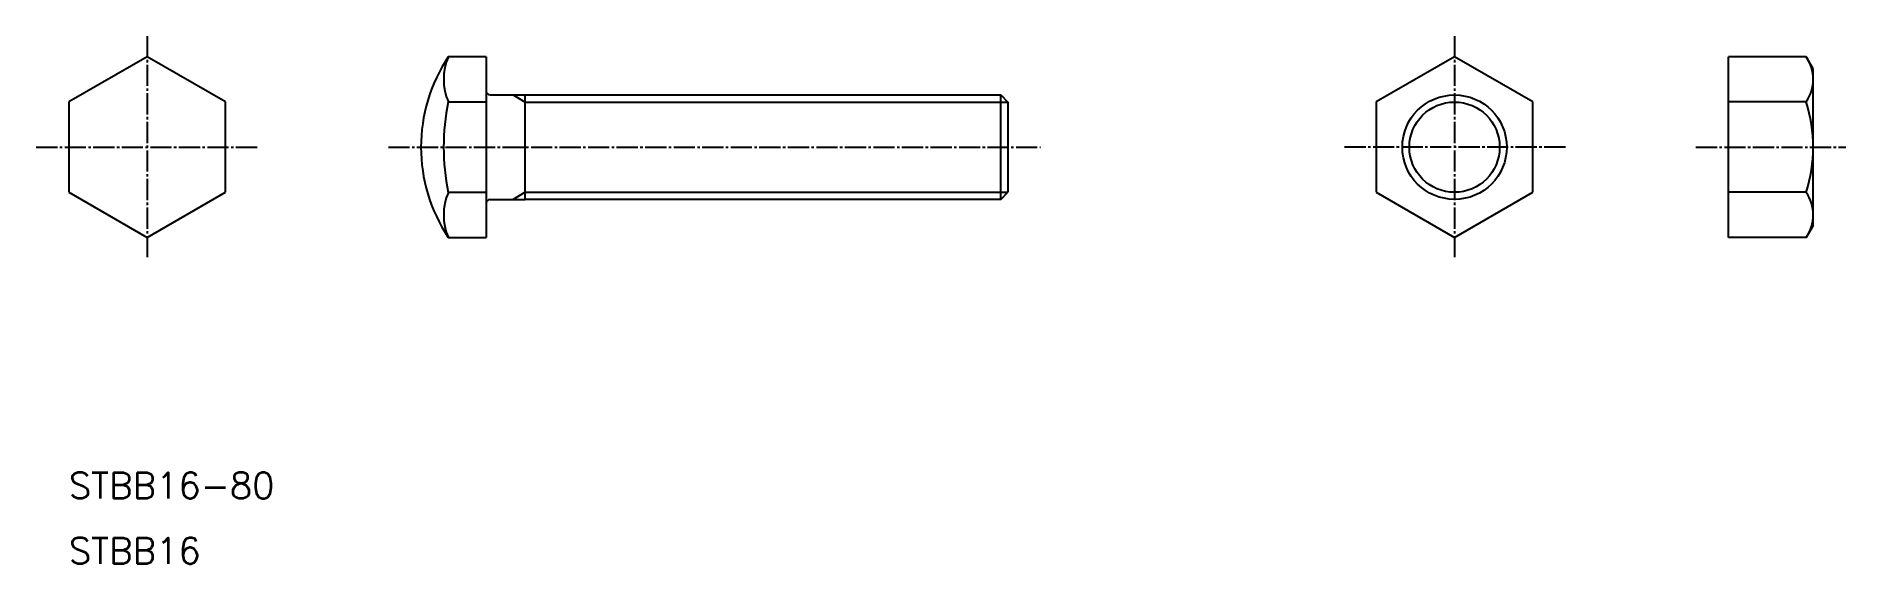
# Model space of a CAD drawing. Extents: x 72 to 349, y 40 to 121.
import ezdxf

# ---------------------------------------------------------------- set-up
doc = ezdxf.new("R2010")
doc.units = 0
doc.header["$LTSCALE"] = 0.25
doc.linetypes.add('CENTER', pattern=[17.5, 13, -1.5, 1.5, -1.5])
doc.layers.get('0').update_dxf_attribs({"linetype": 'CONTINUOUS'})
doc.layers.add('CENTER', color=1, linetype='CENTER')
doc.styles.get("Standard").update_dxf_attribs({"font": 'txt', "bigfont": 'BIGFONT'})

msp = doc.modelspace()

# ---------------------------------------------------------------- linework, layer by layer
at = {"color": 7, "linetype": 'CONTINUOUS'}
for p, q in [((89, 118.17), (77, 111.24)), ((101, 111.24), (89, 118.17)), ((141, 118.17), (135.19, 118.17)), ((141, 118.17), (141, 90.46)), ((289.48, 118.17), (277.48, 111.24)), ((301.48, 111.24), (289.48, 118.17)), ((331.48, 90.46), (331.48, 118.17)), ((343.41, 118.17), (331.48, 118.17)), ((344.48, 116.31), (343.41, 118.17)), ((344.48, 92.31), (344.48, 116.31)), ((77, 111.24), (77, 97.39)), ((101, 97.39), (101, 111.24)), ((135.19, 111.24), (141, 111.24)), ((141.6, 112.31), (147, 112.31)), ((147, 112.31), (219.92, 112.31)), ((147, 96.31), (147, 112.31)), ((219.92, 96.31), (219.92, 112.31)), ((219.92, 112.31), (221, 111.23)), ((221, 111.23), (221, 97.4)), ((277.48, 111.24), (277.48, 97.39)), ((301.48, 97.39), (301.48, 111.24)), ((343.41, 111.24), (331.48, 111.24)), ((77, 97.39), (89, 90.46)), ((89, 90.46), (101, 97.39)), ((135.19, 97.39), (141, 97.39)), ((219.92, 96.31), (221, 97.4)), ((277.48, 97.39), (289.48, 90.46)), ((289.48, 90.46), (301.48, 97.39)), ((343.41, 97.39), (331.48, 97.39)), ((141.6, 96.31), (147, 96.31)), ((142.64, 96.31), (142.64, 96.31)), ((143.71, 96.31), (143.71, 96.31)), ((219.92, 96.31), (147, 96.31)), ((344.48, 92.31), (343.41, 90.46)), ((135.19, 90.46), (141, 90.46)), ((343.41, 90.46), (331.48, 90.46))]:
    msp.add_line(p, q, dxfattribs=at)
at = {"color": 3}
for p, q in [((145.12, 112.31), (147, 111.23)), ((147, 111.23), (221, 111.23)), ((147, 97.39), (145.14, 96.31)), ((147, 97.4), (221, 97.4))]:
    msp.add_line(p, q, dxfattribs=at)
msp.add_circle((289.48, 104.31), 8, dxfattribs=at)
at = {"color": 7, "linetype": 'CONTINUOUS'}
msp.add_circle((289.48, 104.31), 6.92, dxfattribs=at)
for centre, radius, start, end in [((156, 104.31), 25, 146.3405, 213.6595), ((143.21, 114.71), 8.73, 156.6295, 203.3705), ((338.34, 114.71), 6.13, 325.6158, 34.3842), ((168.33, 104.31), 33.86, 168.192, 191.808), ((141.6, 112.91), 0.6, 180, 270), ((321.55, 104.31), 22.93, 342.4121, 17.5879), ((143.21, 93.92), 8.73, 156.6295, 203.3705), ((338.34, 93.92), 6.13, 325.6158, 34.3842), ((141.6, 95.71), 0.6, 90, 180)]:
    msp.add_arc(centre, radius, start, end, dxfattribs=at)
at = {"layer": 'CENTER', "color": 1, "linetype": 'CENTER'}
for p, q in [((89, 121.31), (89, 87.31)), ((289.48, 121.31), (289.48, 87.31)), ((72, 104.31), (106, 104.31)), ((126, 104.31), (226, 104.31)), ((306.48, 104.31), (272.48, 104.31)), ((326.48, 104.31), (349.48, 104.31))]:
    msp.add_line(p, q, dxfattribs=at)

# ---------------------------------------------------------------- texts
at = {"color": 7, "linetype": 'CONTINUOUS'}
for s, p in [('STBB16-80', (77, 50.46)), ('STBB16', (77, 40.46))]:
    msp.add_text(s, height=4, dxfattribs=at).set_placement(p)

doc.saveas('drawing.dxf')
